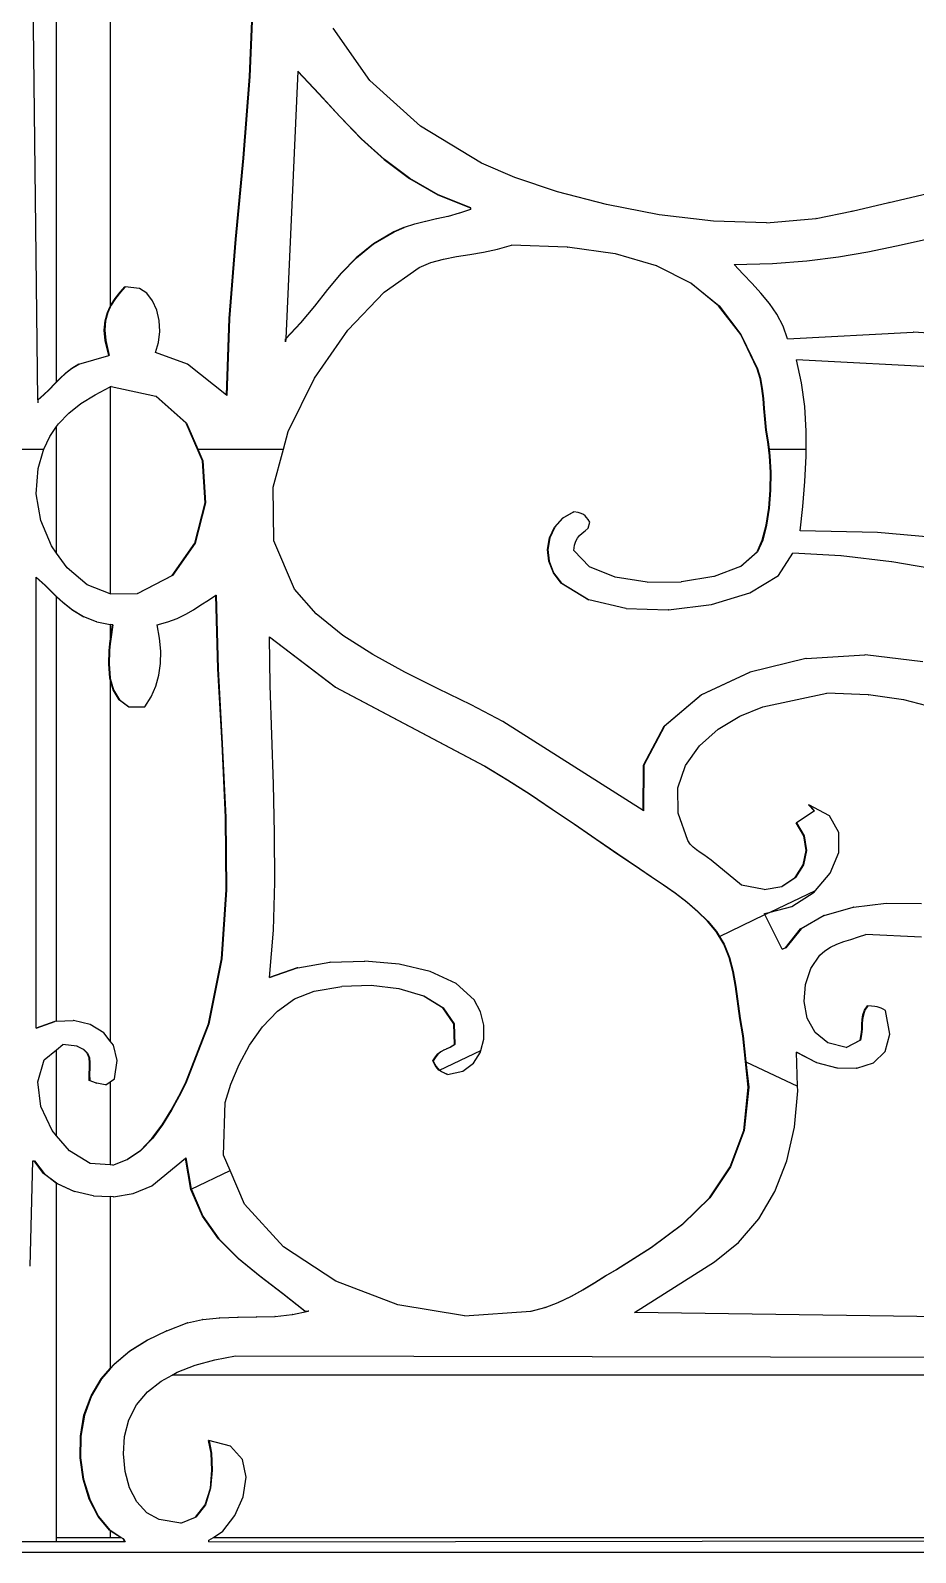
# Model space of a CAD drawing. Header units: inches. Extents: x -2812 to 9774, y -15726 to -746.
# Drawn here: x 3371.02 to 3383.35, y -9231.16 to -9209.96 of the extents above; entities that cross this region are included whole.
import ezdxf

# ---------------------------------------------------------------- set-up
doc = ezdxf.new("R2010")
doc.units = ezdxf.units.IN
doc.header["$LTSCALE"] = 17
doc.header["$MEASUREMENT"] = 0
doc.layers.add('OUTLINE', color=1, linetype='Continuous', lineweight=25)

# ---------------------------------------------------------------- blocks, each defined once
blk = doc.blocks.new('fddd')
for p, q in [((-524.359, -3269.742), (-524.359, -3276.765)), ((-525.366, -3278.065), (-525.464, -3269.816)), ((-525.106, -3277.813), (-525.106, -3269.9)), ((-522.419, -3273.563), (-522.374, -3272.429)), ((-522.369, -3272.429), (-522.414, -3273.563)), ((-520.742, -3273.618), (-521.257, -3272.887)), ((-522.51, -3274.699), (-522.419, -3273.563)), ((-522.414, -3273.563), (-522.505, -3274.699)), ((-522.414, -3273.563), (-522.419, -3273.563)), ((-521.746, -3273.489), (-521.916, -3277.211)), ((-521.747, -3273.488), (-521.746, -3273.489)), ((-521.745, -3273.485), (-521.746, -3273.489)), ((-521.45, -3273.803), (-521.745, -3273.485)), ((-521.745, -3273.49), (-521.455, -3273.803)), ((-520.04, -3274.254), (-520.742, -3273.618)), ((-521.455, -3273.803), (-521.164, -3274.12)), ((-521.45, -3273.803), (-521.455, -3273.803)), ((-521.16, -3274.12), (-521.45, -3273.803)), ((-521.164, -3274.12), (-520.865, -3274.429)), ((-521.16, -3274.12), (-521.164, -3274.12)), ((-520.86, -3274.429), (-521.16, -3274.12)), ((-520.865, -3274.429), (-520.545, -3274.719)), ((-520.86, -3274.429), (-520.865, -3274.429)), ((-520.54, -3274.719), (-520.86, -3274.429)), ((-519.191, -3274.771), (-520.04, -3274.254)), ((-522.614, -3275.826), (-522.51, -3274.699)), ((-522.505, -3274.699), (-522.609, -3275.826)), ((-522.505, -3274.699), (-522.51, -3274.699)), ((-520.545, -3274.719), (-520.193, -3274.983)), ((-520.54, -3274.719), (-520.545, -3274.719)), ((-520.188, -3274.983), (-520.54, -3274.719)), ((-518.723, -3274.97), (-519.191, -3274.771)), ((-520.193, -3274.983), (-519.796, -3275.21)), ((-520.188, -3274.983), (-520.193, -3274.983)), ((-519.792, -3275.21), (-520.188, -3274.983)), ((-518.131, -3275.167), (-518.723, -3274.97)), ((-519.796, -3275.21), (-519.344, -3275.393)), ((-519.792, -3275.21), (-519.796, -3275.21)), ((-519.339, -3275.393), (-519.792, -3275.21)), ((-517.45, -3275.345), (-518.131, -3275.167)), ((-513.511, -3275.315), (-512.979, -3275.19)), ((-519.5, -3275.467), (-519.653, -3275.51)), ((-519.496, -3275.467), (-519.5, -3275.467)), ((-519.344, -3275.414), (-519.496, -3275.467)), ((-519.344, -3275.393), (-519.344, -3275.414)), ((-519.339, -3275.393), (-519.344, -3275.393)), ((-519.339, -3275.414), (-519.344, -3275.414)), ((-519.339, -3275.414), (-519.339, -3275.393)), ((-516.714, -3275.487), (-517.45, -3275.345)), ((-515.959, -3275.578), (-516.714, -3275.487)), ((-514.529, -3275.538), (-514.033, -3275.438)), ((-514.028, -3275.438), (-514.033, -3275.438)), ((-514.028, -3275.438), (-513.516, -3275.315)), ((-513.511, -3275.315), (-513.516, -3275.315)), ((-520.27, -3275.666), (-520.41, -3275.725)), ((-520.406, -3275.725), (-520.266, -3275.666)), ((-520.266, -3275.666), (-520.27, -3275.666)), ((-520.123, -3275.619), (-520.266, -3275.666)), ((-520.119, -3275.619), (-520.123, -3275.619)), ((-519.971, -3275.581), (-520.119, -3275.619)), ((-519.966, -3275.581), (-519.971, -3275.581)), ((-519.816, -3275.546), (-519.966, -3275.581)), ((-519.811, -3275.546), (-519.816, -3275.546)), ((-519.658, -3275.51), (-519.811, -3275.546)), ((-519.653, -3275.51), (-519.658, -3275.51)), ((-515.219, -3275.601), (-515.959, -3275.578)), ((-515.219, -3275.601), (-514.533, -3275.538)), ((-514.529, -3275.538), (-514.533, -3275.538)), ((-522.702, -3276.932), (-522.614, -3275.826)), ((-522.609, -3275.826), (-522.697, -3276.932)), ((-522.609, -3275.826), (-522.614, -3275.826)), ((-520.695, -3275.894), (-520.935, -3276.088)), ((-520.931, -3276.088), (-520.691, -3275.894)), ((-520.41, -3275.725), (-520.695, -3275.894)), ((-520.691, -3275.894), (-520.695, -3275.894)), ((-520.691, -3275.894), (-520.406, -3275.725)), ((-520.406, -3275.725), (-520.41, -3275.725)), ((-518.966, -3275.967), (-518.769, -3275.912)), ((-517.998, -3275.937), (-518.769, -3275.912)), ((-513.408, -3275.921), (-513.008, -3275.834)), ((-520.935, -3276.088), (-521.143, -3276.301)), ((-521.139, -3276.301), (-520.931, -3276.088)), ((-520.931, -3276.088), (-520.935, -3276.088)), ((-519.893, -3276.154), (-519.72, -3276.105)), ((-519.72, -3276.105), (-519.539, -3276.069)), ((-519.539, -3276.069), (-519.353, -3276.039)), ((-519.353, -3276.039), (-519.162, -3276.007)), ((-519.162, -3276.007), (-518.966, -3275.967)), ((-517.998, -3275.937), (-517.993, -3275.937)), ((-517.326, -3276.031), (-517.993, -3275.937)), ((-517.322, -3276.031), (-517.326, -3276.031)), ((-516.754, -3276.198), (-517.322, -3276.031)), ((-514.658, -3276.129), (-514.219, -3276.073)), ((-514.219, -3276.073), (-513.807, -3276.002)), ((-513.807, -3276.002), (-513.408, -3275.921)), ((-521.143, -3276.301), (-521.333, -3276.527)), ((-521.328, -3276.527), (-521.139, -3276.301)), ((-521.139, -3276.301), (-521.143, -3276.301)), ((-520.544, -3276.566), (-520.058, -3276.223)), ((-520.058, -3276.223), (-519.893, -3276.154)), ((-516.275, -3276.439), (-516.754, -3276.198)), ((-516.749, -3276.198), (-516.754, -3276.198)), ((-516.749, -3276.198), (-516.271, -3276.439)), ((-515.669, -3276.181), (-515.137, -3276.167)), ((-515.547, -3276.313), (-515.669, -3276.181)), ((-515.421, -3276.445), (-515.547, -3276.313)), ((-515.137, -3276.167), (-514.658, -3276.129)), ((-524.223, -3276.568), (-524.155, -3276.492)), ((-524.15, -3276.492), (-524.218, -3276.568)), ((-524.15, -3276.492), (-524.155, -3276.492)), ((-523.952, -3276.513), (-524.15, -3276.492)), ((-523.849, -3276.581), (-523.952, -3276.513)), ((-521.333, -3276.527), (-521.517, -3276.759)), ((-521.512, -3276.759), (-521.328, -3276.527)), ((-521.328, -3276.527), (-521.333, -3276.527)), ((-515.886, -3276.757), (-516.275, -3276.439)), ((-516.271, -3276.439), (-516.275, -3276.439)), ((-516.271, -3276.439), (-515.881, -3276.757)), ((-515.297, -3276.58), (-515.421, -3276.445)), ((-524.359, -3276.765), (-524.35, -3276.746)), ((-524.345, -3276.746), (-524.359, -3276.776)), ((-524.35, -3276.746), (-524.29, -3276.652)), ((-524.345, -3276.746), (-524.35, -3276.746)), ((-524.285, -3276.652), (-524.345, -3276.746)), ((-524.29, -3276.652), (-524.223, -3276.568)), ((-524.285, -3276.652), (-524.29, -3276.652)), ((-524.218, -3276.568), (-524.285, -3276.652)), ((-524.218, -3276.568), (-524.223, -3276.568)), ((-523.769, -3276.685), (-523.849, -3276.581)), ((-523.712, -3276.815), (-523.769, -3276.685)), ((-521.517, -3276.759), (-521.709, -3276.992)), ((-521.704, -3276.992), (-521.512, -3276.759)), ((-521.512, -3276.759), (-521.517, -3276.759)), ((-521.049, -3277.097), (-520.544, -3276.566)), ((-515.579, -3277.154), (-515.886, -3276.757)), ((-515.881, -3276.757), (-515.886, -3276.757)), ((-515.881, -3276.757), (-515.575, -3277.154)), ((-515.179, -3276.722), (-515.297, -3276.58)), ((-515.075, -3276.873), (-515.179, -3276.722)), ((-524.442, -3277.096), (-524.431, -3276.967)), ((-524.426, -3276.967), (-524.437, -3277.096)), ((-524.431, -3276.967), (-524.398, -3276.851)), ((-524.426, -3276.967), (-524.431, -3276.967)), ((-524.394, -3276.851), (-524.426, -3276.967)), ((-524.398, -3276.851), (-524.359, -3276.765)), ((-524.394, -3276.851), (-524.398, -3276.851)), ((-524.359, -3276.776), (-524.394, -3276.851)), ((-524.359, -3276.765), (-524.359, -3276.776)), ((-523.679, -3276.962), (-523.712, -3276.815)), ((-523.67, -3277.116), (-523.679, -3276.962)), ((-522.741, -3278.002), (-522.702, -3276.932)), ((-522.697, -3276.932), (-522.737, -3278.006)), ((-522.697, -3276.932), (-522.702, -3276.932)), ((-514.988, -3277.038), (-515.075, -3276.873)), ((-524.428, -3277.239), (-524.442, -3277.096)), ((-524.437, -3277.096), (-524.442, -3277.096)), ((-524.437, -3277.096), (-524.423, -3277.239)), ((-523.686, -3277.266), (-523.67, -3277.116)), ((-521.709, -3276.992), (-521.916, -3277.211)), ((-521.916, -3277.216), (-521.704, -3276.992)), ((-521.704, -3276.992), (-521.709, -3276.992)), ((-521.515, -3277.762), (-521.049, -3277.097)), ((-515.352, -3277.633), (-515.579, -3277.154)), ((-515.575, -3277.154), (-515.579, -3277.154)), ((-515.575, -3277.154), (-515.347, -3277.633)), ((-514.925, -3277.218), (-514.988, -3277.038)), ((-514.925, -3277.218), (-513.179, -3277.122)), ((-513.179, -3277.122), (-513.177, -3277.122)), ((-513.174, -3277.122), (-513.177, -3277.122)), ((-511.471, -3277.241), (-513.174, -3277.122)), ((-524.423, -3277.239), (-524.428, -3277.239)), ((-524.378, -3277.446), (-524.428, -3277.239)), ((-524.423, -3277.239), (-524.373, -3277.446)), ((-523.728, -3277.405), (-523.686, -3277.266)), ((-521.916, -3277.216), (-521.918, -3277.26)), ((-521.918, -3277.218), (-521.916, -3277.216)), ((-521.918, -3277.26), (-521.918, -3277.218)), ((-521.916, -3277.211), (-521.916, -3277.216)), ((-524.898, -3277.629), (-524.799, -3277.571)), ((-524.795, -3277.571), (-524.893, -3277.629)), ((-524.795, -3277.571), (-524.799, -3277.571)), ((-524.795, -3277.571), (-524.378, -3277.446)), ((-524.373, -3277.446), (-524.378, -3277.446)), ((-523.282, -3277.571), (-523.728, -3277.405)), ((-522.741, -3278.002), (-523.282, -3277.571)), ((-512.477, -3277.629), (-514.802, -3277.509)), ((-514.73, -3277.828), (-514.802, -3277.509)), ((-525.138, -3277.845), (-525.106, -3277.813)), ((-525.106, -3277.818), (-525.133, -3277.845)), ((-525.058, -3277.769), (-525.106, -3277.818)), ((-525.106, -3277.813), (-525.063, -3277.769)), ((-525.106, -3277.818), (-525.106, -3277.813)), ((-525.063, -3277.769), (-524.984, -3277.696)), ((-525.058, -3277.769), (-525.063, -3277.769)), ((-524.98, -3277.696), (-525.058, -3277.769)), ((-524.984, -3277.696), (-524.898, -3277.629)), ((-524.98, -3277.696), (-524.984, -3277.696)), ((-524.893, -3277.629), (-524.98, -3277.696)), ((-524.893, -3277.629), (-524.898, -3277.629)), ((-521.881, -3278.508), (-521.515, -3277.762)), ((-515.31, -3277.77), (-515.352, -3277.633)), ((-515.347, -3277.633), (-515.352, -3277.633)), ((-515.347, -3277.633), (-515.305, -3277.77)), ((-515.284, -3277.908), (-515.31, -3277.77)), ((-515.305, -3277.77), (-515.31, -3277.77)), ((-515.305, -3277.77), (-515.279, -3277.908)), ((-525.366, -3278.065), (-525.288, -3277.997)), ((-525.283, -3277.997), (-525.365, -3278.068)), ((-525.288, -3277.997), (-525.211, -3277.922)), ((-525.283, -3277.997), (-525.288, -3277.997)), ((-525.207, -3277.922), (-525.283, -3277.997)), ((-525.211, -3277.922), (-525.138, -3277.845)), ((-525.207, -3277.922), (-525.211, -3277.922)), ((-525.133, -3277.845), (-525.207, -3277.922)), ((-525.133, -3277.845), (-525.138, -3277.845)), ((-524.767, -3278.117), (-524.571, -3277.996)), ((-524.571, -3277.996), (-524.359, -3277.887)), ((-524.348, -3277.882), (-524.359, -3277.887)), ((-524.359, -3277.887), (-524.359, -3280.767)), ((-524.348, -3277.882), (-523.724, -3278.016)), ((-523.301, -3278.389), (-523.724, -3278.016)), ((-523.724, -3278.016), (-523.72, -3278.016)), ((-523.72, -3278.016), (-523.296, -3278.389)), ((-522.737, -3278.006), (-522.741, -3278.002)), ((-515.267, -3278.046), (-515.284, -3277.908)), ((-515.279, -3277.908), (-515.284, -3277.908)), ((-515.279, -3277.908), (-515.262, -3278.046)), ((-514.687, -3278.161), (-514.73, -3277.828)), ((-525.365, -3278.068), (-525.366, -3278.065)), ((-525.365, -3278.11), (-525.365, -3278.068)), ((-524.937, -3278.25), (-524.767, -3278.117)), ((-515.256, -3278.188), (-515.267, -3278.046)), ((-515.262, -3278.046), (-515.267, -3278.046)), ((-515.262, -3278.046), (-515.251, -3278.188)), ((-515.244, -3278.334), (-515.256, -3278.188)), ((-515.251, -3278.188), (-515.256, -3278.188)), ((-515.251, -3278.188), (-515.24, -3278.334)), ((-514.668, -3278.503), (-514.687, -3278.161)), ((-525.201, -3278.576), (-525.106, -3278.437)), ((-525.106, -3278.437), (-525.082, -3278.401)), ((-525.106, -3280.203), (-525.106, -3278.437)), ((-525.082, -3278.401), (-524.937, -3278.25)), ((-523.296, -3278.389), (-523.301, -3278.389)), ((-523.075, -3278.914), (-523.301, -3278.389)), ((-523.296, -3278.389), (-523.139, -3278.755)), ((-515.228, -3278.487), (-515.244, -3278.334)), ((-515.24, -3278.334), (-515.244, -3278.334)), ((-515.24, -3278.334), (-515.224, -3278.487)), ((-525.283, -3278.755), (-525.201, -3278.576)), ((-521.948, -3278.755), (-521.881, -3278.508)), ((-515.203, -3278.649), (-515.228, -3278.487)), ((-515.224, -3278.487), (-515.228, -3278.487)), ((-515.224, -3278.487), (-515.198, -3278.649)), ((-515.176, -3278.846), (-515.203, -3278.649)), ((-515.198, -3278.649), (-515.203, -3278.649)), ((-515.198, -3278.649), (-515.184, -3278.755)), ((-514.669, -3278.755), (-514.668, -3278.503)), ((-526.108, -3278.755), (-525.283, -3278.755)), ((-525.365, -3279.022), (-525.295, -3278.781)), ((-525.295, -3278.781), (-525.283, -3278.755)), ((-523.139, -3278.755), (-523.07, -3278.914)), ((-523.139, -3278.755), (-521.948, -3278.755)), ((-522.09, -3279.282), (-521.948, -3278.755)), ((-515.184, -3278.755), (-515.172, -3278.846)), ((-515.184, -3278.755), (-514.669, -3278.755)), ((-515.164, -3279.077), (-515.176, -3278.846)), ((-515.172, -3278.846), (-515.176, -3278.846)), ((-515.172, -3278.846), (-515.159, -3279.077)), ((-514.686, -3279.202), (-514.669, -3278.852)), ((-514.669, -3278.852), (-514.669, -3278.755)), ((-525.391, -3279.377), (-525.365, -3279.022)), ((-523.07, -3278.914), (-523.075, -3278.914)), ((-523.038, -3279.502), (-523.075, -3278.914)), ((-523.07, -3278.914), (-523.033, -3279.502)), ((-515.167, -3279.325), (-515.164, -3279.077)), ((-515.159, -3279.077), (-515.164, -3279.077)), ((-515.159, -3279.077), (-515.163, -3279.325)), ((-522.08, -3280.031), (-522.09, -3279.282)), ((-514.715, -3279.551), (-514.686, -3279.202)), ((-525.326, -3279.746), (-525.391, -3279.377)), ((-523.182, -3280.065), (-523.038, -3279.502)), ((-523.033, -3279.502), (-523.177, -3280.065)), ((-523.033, -3279.502), (-523.038, -3279.502)), ((-515.187, -3279.576), (-515.167, -3279.325)), ((-515.163, -3279.325), (-515.182, -3279.576)), ((-515.163, -3279.325), (-515.167, -3279.325)), ((-518.173, -3279.84), (-518.06, -3279.716)), ((-518.055, -3279.716), (-518.168, -3279.84)), ((-518.06, -3279.716), (-517.906, -3279.624)), ((-518.055, -3279.716), (-518.06, -3279.716)), ((-517.902, -3279.624), (-518.055, -3279.716)), ((-517.906, -3279.624), (-517.902, -3279.624)), ((-517.901, -3279.624), (-517.902, -3279.624)), ((-517.841, -3279.635), (-517.901, -3279.624)), ((-517.799, -3279.648), (-517.841, -3279.635)), ((-517.768, -3279.663), (-517.799, -3279.648)), ((-517.746, -3279.681), (-517.768, -3279.663)), ((-517.726, -3279.704), (-517.746, -3279.681)), ((-517.705, -3279.733), (-517.726, -3279.704)), ((-515.224, -3279.813), (-515.187, -3279.576)), ((-515.182, -3279.576), (-515.219, -3279.813)), ((-515.182, -3279.576), (-515.187, -3279.576)), ((-514.752, -3279.893), (-514.715, -3279.551)), ((-525.179, -3280.099), (-525.326, -3279.746)), ((-518.242, -3279.988), (-518.173, -3279.84)), ((-518.168, -3279.84), (-518.238, -3279.988)), ((-518.168, -3279.84), (-518.173, -3279.84)), ((-517.822, -3279.956), (-517.787, -3279.925)), ((-517.787, -3279.925), (-517.747, -3279.891)), ((-517.747, -3279.891), (-517.703, -3279.852)), ((-517.678, -3279.769), (-517.705, -3279.733)), ((-517.703, -3279.852), (-517.678, -3279.769)), ((-515.278, -3280.02), (-515.224, -3279.813)), ((-515.219, -3279.813), (-515.273, -3280.02)), ((-515.219, -3279.813), (-515.224, -3279.813)), ((-513.673, -3279.914), (-514.752, -3279.893)), ((-512.674, -3280.001), (-513.673, -3279.914)), ((-525.106, -3280.203), (-525.179, -3280.099)), ((-523.499, -3280.515), (-523.182, -3280.065)), ((-523.177, -3280.065), (-523.494, -3280.515)), ((-523.177, -3280.065), (-523.182, -3280.065)), ((-521.794, -3280.702), (-522.08, -3280.031)), ((-518.269, -3280.149), (-518.242, -3279.988)), ((-518.264, -3280.149), (-518.269, -3280.149)), ((-518.251, -3280.314), (-518.269, -3280.149)), ((-518.238, -3279.988), (-518.264, -3280.149)), ((-518.264, -3280.149), (-518.246, -3280.314)), ((-518.238, -3279.988), (-518.242, -3279.988)), ((-517.901, -3280.163), (-517.892, -3280.09)), ((-517.892, -3280.09), (-517.875, -3280.034)), ((-517.875, -3280.034), (-517.851, -3279.991)), ((-517.851, -3279.991), (-517.822, -3279.956)), ((-515.352, -3280.184), (-515.278, -3280.02)), ((-515.273, -3280.02), (-515.347, -3280.184)), ((-515.273, -3280.02), (-515.278, -3280.02)), ((-524.961, -3280.408), (-525.106, -3280.203)), ((-518.188, -3280.474), (-518.251, -3280.314)), ((-518.246, -3280.314), (-518.251, -3280.314)), ((-518.246, -3280.314), (-518.184, -3280.474)), ((-517.686, -3280.392), (-517.901, -3280.163)), ((-515.583, -3280.387), (-515.352, -3280.184)), ((-515.347, -3280.184), (-515.578, -3280.387)), ((-515.347, -3280.184), (-515.352, -3280.184)), ((-515.053, -3280.515), (-514.851, -3280.204)), ((-514.183, -3280.241), (-514.851, -3280.204)), ((-514.178, -3280.241), (-514.183, -3280.241)), ((-513.478, -3280.322), (-514.178, -3280.241)), ((-513.473, -3280.322), (-513.478, -3280.322)), ((-512.767, -3280.442), (-513.473, -3280.322)), ((-525.39, -3280.536), (-525.261, -3280.653)), ((-525.39, -3280.541), (-525.39, -3280.536)), ((-525.266, -3280.653), (-525.39, -3280.541)), ((-525.39, -3286.818), (-525.39, -3280.541)), ((-524.681, -3280.641), (-524.961, -3280.408)), ((-523.981, -3280.764), (-523.499, -3280.515)), ((-523.494, -3280.515), (-523.976, -3280.764)), ((-523.494, -3280.515), (-523.499, -3280.515)), ((-518.079, -3280.619), (-518.188, -3280.474)), ((-518.184, -3280.474), (-518.188, -3280.474)), ((-518.184, -3280.474), (-518.075, -3280.619)), ((-517.327, -3280.538), (-517.686, -3280.392)), ((-516.88, -3280.608), (-517.327, -3280.538)), ((-515.954, -3280.528), (-516.402, -3280.603)), ((-515.949, -3280.528), (-515.954, -3280.528)), ((-515.583, -3280.387), (-515.949, -3280.528)), ((-515.578, -3280.387), (-515.583, -3280.387)), ((-515.454, -3280.755), (-515.053, -3280.515)), ((-525.266, -3280.653), (-525.261, -3280.653)), ((-525.144, -3280.773), (-525.266, -3280.653)), ((-525.261, -3280.653), (-525.139, -3280.773)), ((-525.139, -3280.773), (-525.144, -3280.773)), ((-525.106, -3280.809), (-525.144, -3280.773)), ((-525.139, -3280.773), (-525.106, -3280.805)), ((-524.359, -3280.767), (-524.681, -3280.641)), ((-524.35, -3280.77), (-524.359, -3280.767)), ((-524.35, -3280.77), (-523.981, -3280.764)), ((-523.976, -3280.764), (-523.981, -3280.764)), ((-522.993, -3280.855), (-522.89, -3280.788)), ((-522.89, -3280.788), (-522.885, -3280.785)), ((-522.86, -3281.814), (-522.89, -3280.788)), ((-522.885, -3280.785), (-522.856, -3281.814)), ((-521.49, -3281.046), (-521.794, -3280.702)), ((-518.075, -3280.619), (-518.079, -3280.619)), ((-517.699, -3280.853), (-518.079, -3280.619)), ((-518.075, -3280.619), (-517.695, -3280.853)), ((-516.88, -3280.608), (-516.406, -3280.603)), ((-516.402, -3280.603), (-516.406, -3280.603)), ((-515.987, -3280.917), (-515.454, -3280.755)), ((-525.106, -3280.805), (-525.016, -3280.89)), ((-525.106, -3280.809), (-525.106, -3280.805)), ((-525.021, -3280.89), (-525.106, -3280.809)), ((-525.106, -3286.724), (-525.106, -3280.809)), ((-524.887, -3280.998), (-525.021, -3280.89)), ((-525.016, -3280.89), (-525.021, -3280.89)), ((-525.016, -3280.89), (-524.882, -3280.998)), ((-524.733, -3281.09), (-524.887, -3280.998)), ((-524.882, -3280.998), (-524.887, -3280.998)), ((-524.882, -3280.998), (-524.728, -3281.09)), ((-523.309, -3281.053), (-523.201, -3280.991)), ((-523.201, -3280.991), (-523.097, -3280.924)), ((-523.097, -3280.924), (-522.993, -3280.855)), ((-517.695, -3280.853), (-517.699, -3280.853)), ((-517.179, -3280.975), (-517.695, -3280.853)), ((-517.175, -3280.975), (-517.179, -3280.975)), ((-517.175, -3280.975), (-516.588, -3280.993)), ((-516.583, -3280.993), (-516.588, -3280.993)), ((-516.583, -3280.993), (-515.987, -3280.917)), ((-524.728, -3281.09), (-524.733, -3281.09)), ((-524.55, -3281.16), (-524.728, -3281.09)), ((-524.545, -3281.16), (-524.55, -3281.16)), ((-524.545, -3281.16), (-524.359, -3281.194)), ((-524.359, -3281.194), (-524.359, -3281.421)), ((-524.328, -3281.2), (-524.359, -3281.194)), ((-524.353, -3281.369), (-524.328, -3281.2)), ((-524.324, -3281.2), (-524.348, -3281.369)), ((-524.324, -3281.2), (-524.328, -3281.2)), ((-523.704, -3281.2), (-523.556, -3281.159)), ((-523.673, -3281.385), (-523.704, -3281.2)), ((-523.556, -3281.159), (-523.426, -3281.11)), ((-523.426, -3281.11), (-523.309, -3281.053)), ((-521.12, -3281.348), (-521.49, -3281.046)), ((-524.373, -3281.557), (-524.359, -3281.421)), ((-524.359, -3281.421), (-524.353, -3281.369)), ((-524.348, -3281.369), (-524.359, -3281.466)), ((-524.359, -3281.421), (-524.359, -3281.466)), ((-524.348, -3281.369), (-524.353, -3281.369)), ((-523.657, -3281.565), (-523.673, -3281.385)), ((-522.141, -3281.366), (-521.224, -3282.071)), ((-522.141, -3281.37), (-522.141, -3281.366)), ((-521.229, -3282.071), (-522.141, -3281.37)), ((-522.132, -3282.046), (-522.141, -3281.37)), ((-520.704, -3281.616), (-521.12, -3281.348)), ((-524.38, -3281.75), (-524.373, -3281.557)), ((-524.369, -3281.557), (-524.376, -3281.75)), ((-524.369, -3281.557), (-524.373, -3281.557)), ((-524.359, -3281.466), (-524.369, -3281.557)), ((-523.66, -3281.737), (-523.657, -3281.565)), ((-520.256, -3281.86), (-520.704, -3281.616)), ((-514.668, -3281.669), (-513.85, -3281.619)), ((-513.85, -3281.619), (-513.848, -3281.619)), ((-513.845, -3281.619), (-513.848, -3281.619)), ((-513.041, -3281.718), (-513.845, -3281.619)), ((-524.376, -3281.75), (-524.38, -3281.75)), ((-524.366, -3281.938), (-524.38, -3281.75)), ((-524.376, -3281.75), (-524.361, -3281.938)), ((-523.681, -3281.901), (-523.66, -3281.737)), ((-522.803, -3282.853), (-522.86, -3281.814)), ((-522.856, -3281.814), (-522.86, -3281.814)), ((-522.856, -3281.814), (-522.799, -3282.853)), ((-514.672, -3281.669), (-515.448, -3281.859)), ((-514.668, -3281.669), (-514.672, -3281.669)), ((-524.361, -3281.938), (-524.366, -3281.938)), ((-524.359, -3281.964), (-524.366, -3281.938)), ((-524.361, -3281.938), (-524.359, -3281.946)), ((-524.359, -3281.946), (-524.359, -3281.964)), ((-524.359, -3281.946), (-524.316, -3282.107)), ((-524.359, -3281.964), (-524.359, -3286.999)), ((-524.321, -3282.107), (-524.359, -3281.964)), ((-523.789, -3282.204), (-523.724, -3282.057)), ((-523.724, -3282.057), (-523.681, -3281.901)), ((-522.111, -3282.731), (-522.132, -3282.046)), ((-519.793, -3282.091), (-520.256, -3281.86)), ((-516.131, -3282.177), (-515.453, -3281.859)), ((-515.448, -3281.859), (-516.126, -3282.177)), ((-515.448, -3281.859), (-515.453, -3281.859)), ((-524.237, -3282.245), (-524.321, -3282.107)), ((-524.316, -3282.107), (-524.321, -3282.107)), ((-524.316, -3282.107), (-524.232, -3282.245)), ((-524.232, -3282.245), (-524.237, -3282.245)), ((-524.105, -3282.341), (-524.237, -3282.245)), ((-524.232, -3282.245), (-524.1, -3282.341)), ((-523.877, -3282.341), (-523.789, -3282.204)), ((-519.146, -3283.17), (-521.229, -3282.071)), ((-521.229, -3282.071), (-521.224, -3282.071)), ((-521.224, -3282.071), (-519.141, -3283.17)), ((-519.334, -3282.317), (-519.793, -3282.091)), ((-516.645, -3282.612), (-516.131, -3282.177)), ((-516.126, -3282.177), (-516.64, -3282.612)), ((-516.126, -3282.177), (-516.131, -3282.177)), ((-515.273, -3282.341), (-514.381, -3282.154)), ((-513.805, -3282.177), (-514.381, -3282.154)), ((-513.805, -3282.177), (-513.801, -3282.177)), ((-513.31, -3282.246), (-513.801, -3282.177)), ((-513.305, -3282.246), (-513.31, -3282.246)), ((-512.88, -3282.356), (-513.305, -3282.246)), ((-524.1, -3282.341), (-524.105, -3282.341)), ((-524.1, -3282.341), (-523.877, -3282.341)), ((-518.893, -3282.548), (-519.334, -3282.317)), ((-515.894, -3282.656), (-515.593, -3282.473)), ((-515.593, -3282.473), (-515.273, -3282.341)), ((-516.939, -3283.789), (-518.893, -3282.548)), ((-516.934, -3283.154), (-516.645, -3282.612)), ((-516.64, -3282.612), (-516.929, -3283.154)), ((-516.64, -3282.612), (-516.645, -3282.612)), ((-516.153, -3282.885), (-515.894, -3282.656)), ((-522.799, -3282.853), (-522.803, -3282.853)), ((-522.754, -3283.884), (-522.803, -3282.853)), ((-522.799, -3282.853), (-522.749, -3283.884)), ((-522.088, -3283.418), (-522.111, -3282.731)), ((-516.348, -3283.158), (-516.153, -3282.885)), ((-518.826, -3283.364), (-519.146, -3283.17)), ((-519.141, -3283.17), (-519.146, -3283.17)), ((-519.141, -3283.17), (-518.821, -3283.364)), ((-516.939, -3283.789), (-516.934, -3283.154)), ((-516.929, -3283.154), (-516.934, -3283.792)), ((-516.929, -3283.154), (-516.934, -3283.154)), ((-516.454, -3283.471), (-516.348, -3283.158)), ((-522.07, -3284.103), (-522.088, -3283.418)), ((-518.821, -3283.364), (-518.826, -3283.364)), ((-518.512, -3283.565), (-518.826, -3283.364)), ((-518.821, -3283.364), (-518.507, -3283.565)), ((-516.451, -3283.822), (-516.454, -3283.471)), ((-518.204, -3283.771), (-518.512, -3283.565)), ((-518.507, -3283.565), (-518.512, -3283.565)), ((-518.507, -3283.565), (-518.199, -3283.771)), ((-514.633, -3283.709), (-514.623, -3283.714)), ((-514.558, -3283.792), (-514.633, -3283.709)), ((-514.628, -3283.709), (-514.633, -3283.709)), ((-514.344, -3283.86), (-514.628, -3283.709)), ((-514.628, -3283.709), (-514.623, -3283.714)), ((-514.623, -3283.714), (-514.553, -3283.792)), ((-522.745, -3284.891), (-522.754, -3283.884)), ((-522.749, -3283.884), (-522.754, -3283.884)), ((-522.749, -3283.884), (-522.74, -3284.891)), ((-517.898, -3283.979), (-518.204, -3283.771)), ((-518.199, -3283.771), (-518.204, -3283.771)), ((-518.199, -3283.771), (-517.894, -3283.979)), ((-516.934, -3283.792), (-516.939, -3283.789)), ((-516.314, -3284.207), (-516.451, -3283.822)), ((-514.806, -3283.958), (-514.558, -3283.792)), ((-514.7, -3284.139), (-514.806, -3283.958)), ((-514.801, -3283.958), (-514.806, -3283.958)), ((-514.553, -3283.792), (-514.801, -3283.958)), ((-514.801, -3283.958), (-514.695, -3284.139)), ((-514.553, -3283.792), (-514.558, -3283.792)), ((-514.211, -3284.093), (-514.344, -3283.86)), ((-522.067, -3284.783), (-522.07, -3284.103)), ((-517.894, -3283.979), (-517.898, -3283.979)), ((-517.595, -3284.188), (-517.898, -3283.979)), ((-517.894, -3283.979), (-517.59, -3284.188)), ((-514.668, -3284.344), (-514.7, -3284.139)), ((-514.695, -3284.139), (-514.7, -3284.139)), ((-514.695, -3284.139), (-514.663, -3284.344)), ((-514.213, -3284.372), (-514.211, -3284.093)), ((-517.292, -3284.396), (-517.595, -3284.188)), ((-517.59, -3284.188), (-517.595, -3284.188)), ((-517.59, -3284.188), (-517.288, -3284.396)), ((-516.988, -3284.601), (-517.292, -3284.396)), ((-517.288, -3284.396), (-517.292, -3284.396)), ((-517.288, -3284.396), (-516.984, -3284.601)), ((-516.281, -3284.256), (-516.314, -3284.207)), ((-516.241, -3284.299), (-516.281, -3284.256)), ((-516.194, -3284.337), (-516.241, -3284.299)), ((-516.143, -3284.372), (-516.194, -3284.337)), ((-516.091, -3284.406), (-516.143, -3284.372)), ((-514.709, -3284.546), (-514.668, -3284.344)), ((-514.663, -3284.344), (-514.705, -3284.546)), ((-514.663, -3284.344), (-514.668, -3284.344)), ((-514.334, -3284.661), (-514.213, -3284.372)), ((-516.984, -3284.601), (-516.988, -3284.601)), ((-516.825, -3284.71), (-516.988, -3284.601)), ((-516.984, -3284.601), (-516.82, -3284.71)), ((-516.04, -3284.44), (-516.091, -3284.406)), ((-515.992, -3284.477), (-516.04, -3284.44)), ((-515.57, -3284.829), (-515.992, -3284.477)), ((-514.822, -3284.721), (-514.709, -3284.546)), ((-514.705, -3284.546), (-514.817, -3284.721)), ((-514.705, -3284.546), (-514.709, -3284.546)), ((-522.088, -3285.455), (-522.067, -3284.783)), ((-516.658, -3284.822), (-516.825, -3284.71)), ((-516.82, -3284.71), (-516.825, -3284.71)), ((-516.82, -3284.71), (-516.653, -3284.822)), ((-515.005, -3284.844), (-514.822, -3284.721)), ((-514.817, -3284.721), (-515, -3284.844)), ((-514.817, -3284.721), (-514.822, -3284.721)), ((-514.538, -3284.9), (-514.334, -3284.661)), ((-522.812, -3285.855), (-522.745, -3284.891)), ((-522.74, -3284.891), (-522.807, -3285.855)), ((-522.74, -3284.891), (-522.745, -3284.891)), ((-516.491, -3284.94), (-516.658, -3284.822)), ((-516.653, -3284.822), (-516.658, -3284.822)), ((-516.653, -3284.822), (-516.487, -3284.94)), ((-516.331, -3285.062), (-516.491, -3284.94)), ((-516.487, -3284.94), (-516.491, -3284.94)), ((-516.487, -3284.94), (-516.326, -3285.062)), ((-515.252, -3284.888), (-515.57, -3284.829)), ((-515.252, -3284.888), (-515.005, -3284.844)), ((-515.17, -3285.203), (-514.538, -3284.9)), ((-515, -3284.844), (-515.005, -3284.844)), ((-514.867, -3285.123), (-514.557, -3284.923)), ((-514.557, -3284.923), (-514.538, -3284.9)), ((-516.179, -3285.192), (-516.331, -3285.062)), ((-516.326, -3285.062), (-516.331, -3285.062)), ((-516.326, -3285.062), (-516.174, -3285.192)), ((-516.174, -3285.192), (-516.179, -3285.192)), ((-516.042, -3285.328), (-516.179, -3285.192)), ((-516.174, -3285.192), (-516.037, -3285.328)), ((-515.876, -3285.54), (-515.241, -3285.237)), ((-515.248, -3285.223), (-515.17, -3285.203)), ((-515.241, -3285.237), (-515.248, -3285.223)), ((-515.241, -3285.237), (-515.17, -3285.203)), ((-515.001, -3285.719), (-515.241, -3285.237)), ((-515.17, -3285.203), (-514.867, -3285.123)), ((-514.416, -3285.25), (-514.014, -3285.133)), ((-514.009, -3285.133), (-514.014, -3285.133)), ((-514.009, -3285.133), (-513.552, -3285.079)), ((-513.552, -3285.079), (-513.06, -3285.081)), ((-522.141, -3286.113), (-522.088, -3285.455)), ((-515.922, -3285.472), (-516.042, -3285.328)), ((-516.037, -3285.328), (-516.042, -3285.328)), ((-516.037, -3285.328), (-515.917, -3285.472)), ((-514.955, -3285.7), (-514.744, -3285.436)), ((-514.739, -3285.436), (-514.95, -3285.7)), ((-514.744, -3285.436), (-514.42, -3285.25)), ((-514.739, -3285.436), (-514.744, -3285.436)), ((-514.416, -3285.25), (-514.739, -3285.436)), ((-514.416, -3285.25), (-514.42, -3285.25)), ((-515.816, -3285.647), (-515.922, -3285.472)), ((-515.917, -3285.472), (-515.922, -3285.472)), ((-515.917, -3285.472), (-515.876, -3285.54)), ((-515.876, -3285.54), (-515.811, -3285.647)), ((-515.811, -3285.647), (-515.816, -3285.647)), ((-515.741, -3285.833), (-515.816, -3285.647)), ((-515.811, -3285.647), (-515.736, -3285.833)), ((-514.328, -3285.691), (-514.239, -3285.65)), ((-514.239, -3285.65), (-514.143, -3285.614)), ((-514.143, -3285.614), (-514.043, -3285.582)), ((-514.043, -3285.582), (-513.939, -3285.549)), ((-513.939, -3285.549), (-513.835, -3285.514)), ((-513.063, -3285.55), (-513.835, -3285.514)), ((-522.99, -3286.76), (-522.812, -3285.855)), ((-522.807, -3285.855), (-522.985, -3286.76)), ((-522.807, -3285.855), (-522.812, -3285.855)), ((-515.736, -3285.833), (-515.741, -3285.833)), ((-515.689, -3286.03), (-515.741, -3285.833)), ((-515.736, -3285.833), (-515.684, -3286.03)), ((-515.001, -3285.719), (-514.955, -3285.7)), ((-515, -3285.721), (-515.001, -3285.719)), ((-514.95, -3285.7), (-515, -3285.721)), ((-514.95, -3285.7), (-514.955, -3285.7)), ((-514.602, -3285.987), (-514.479, -3285.804)), ((-514.479, -3285.804), (-514.408, -3285.741)), ((-514.408, -3285.741), (-514.328, -3285.691)), ((-522.141, -3286.113), (-521.754, -3285.979)), ((-521.754, -3285.979), (-522.141, -3286.115)), ((-521.749, -3285.979), (-521.754, -3285.979)), ((-521.749, -3285.979), (-521.299, -3285.902)), ((-521.295, -3285.902), (-521.299, -3285.902)), ((-521.295, -3285.902), (-520.817, -3285.884)), ((-520.817, -3285.884), (-520.816, -3285.884)), ((-520.813, -3285.884), (-520.816, -3285.884)), ((-520.337, -3285.927), (-520.813, -3285.884)), ((-519.902, -3286.031), (-520.337, -3285.927)), ((-519.541, -3286.197), (-519.902, -3286.031)), ((-515.652, -3286.238), (-515.689, -3286.03)), ((-515.684, -3286.03), (-515.689, -3286.03)), ((-515.684, -3286.03), (-515.648, -3286.238)), ((-514.675, -3286.21), (-514.602, -3285.987)), ((-522.141, -3286.115), (-522.141, -3286.113)), ((-521.792, -3286.409), (-521.521, -3286.302)), ((-521.521, -3286.302), (-521.134, -3286.237)), ((-520.727, -3286.226), (-521.134, -3286.237)), ((-520.34, -3286.271), (-520.727, -3286.226)), ((-520.335, -3286.271), (-520.34, -3286.271)), ((-519.994, -3286.373), (-520.335, -3286.271)), ((-519.29, -3286.426), (-519.541, -3286.197)), ((-515.591, -3286.685), (-515.652, -3286.238)), ((-515.648, -3286.238), (-515.652, -3286.238)), ((-515.648, -3286.238), (-515.586, -3286.685)), ((-514.694, -3286.448), (-514.675, -3286.21)), ((-522.032, -3286.581), (-521.792, -3286.409)), ((-519.728, -3286.535), (-519.994, -3286.373)), ((-519.989, -3286.373), (-519.994, -3286.373)), ((-519.989, -3286.373), (-519.724, -3286.535)), ((-519.204, -3286.591), (-519.29, -3286.426)), ((-514.652, -3286.678), (-514.694, -3286.448)), ((-513.853, -3286.57), (-513.814, -3286.509)), ((-513.81, -3286.509), (-513.848, -3286.57)), ((-513.81, -3286.509), (-513.814, -3286.509)), ((-513.756, -3286.512), (-513.81, -3286.509)), ((-513.713, -3286.516), (-513.756, -3286.512)), ((-513.679, -3286.523), (-513.713, -3286.516)), ((-525.39, -3286.818), (-525.133, -3286.726)), ((-525.133, -3286.726), (-525.39, -3286.82)), ((-525.128, -3286.726), (-525.133, -3286.726)), ((-525.106, -3286.724), (-525.128, -3286.726)), ((-525.106, -3286.724), (-524.877, -3286.711)), ((-524.872, -3286.711), (-524.877, -3286.711)), ((-524.639, -3286.766), (-524.872, -3286.711)), ((-522.241, -3286.801), (-522.032, -3286.581)), ((-519.575, -3286.76), (-519.728, -3286.535)), ((-519.724, -3286.535), (-519.728, -3286.535)), ((-519.724, -3286.535), (-519.57, -3286.76)), ((-519.158, -3286.778), (-519.204, -3286.591)), ((-515.55, -3286.924), (-515.591, -3286.685)), ((-515.586, -3286.685), (-515.591, -3286.685)), ((-515.586, -3286.685), (-515.545, -3286.924)), ((-514.544, -3286.878), (-514.652, -3286.678)), ((-513.891, -3286.765), (-513.887, -3286.698)), ((-513.887, -3286.698), (-513.876, -3286.633)), ((-513.882, -3286.698), (-513.887, -3286.698)), ((-513.882, -3286.698), (-513.886, -3286.765)), ((-513.871, -3286.633), (-513.882, -3286.698)), ((-513.876, -3286.633), (-513.853, -3286.57)), ((-513.871, -3286.633), (-513.876, -3286.633)), ((-513.848, -3286.57), (-513.871, -3286.633)), ((-513.848, -3286.57), (-513.853, -3286.57)), ((-513.649, -3286.531), (-513.679, -3286.523)), ((-513.622, -3286.542), (-513.649, -3286.531)), ((-513.594, -3286.555), (-513.622, -3286.542)), ((-513.562, -3286.571), (-513.594, -3286.555)), ((-513.502, -3286.903), (-513.562, -3286.571)), ((-525.39, -3286.82), (-525.39, -3286.818)), ((-524.448, -3286.883), (-524.639, -3286.766)), ((-524.359, -3286.999), (-524.448, -3286.883)), ((-523.312, -3287.587), (-522.99, -3286.76)), ((-522.985, -3286.76), (-523.307, -3287.587)), ((-522.985, -3286.76), (-522.99, -3286.76)), ((-522.419, -3287.054), (-522.241, -3286.801)), ((-519.567, -3287.048), (-519.575, -3286.76)), ((-519.57, -3286.76), (-519.575, -3286.76)), ((-519.57, -3286.76), (-519.562, -3287.048)), ((-519.156, -3286.972), (-519.158, -3286.778)), ((-515.473, -3287.642), (-515.55, -3286.924)), ((-515.545, -3286.924), (-515.55, -3286.924)), ((-515.545, -3286.924), (-515.506, -3287.289)), ((-514.364, -3287.023), (-514.544, -3286.878)), ((-513.913, -3286.986), (-513.9, -3286.908)), ((-513.895, -3286.908), (-513.909, -3286.986)), ((-513.9, -3286.908), (-513.894, -3286.835)), ((-513.895, -3286.908), (-513.9, -3286.908)), ((-513.889, -3286.835), (-513.895, -3286.908)), ((-513.894, -3286.835), (-513.891, -3286.765)), ((-513.889, -3286.835), (-513.894, -3286.835)), ((-513.886, -3286.765), (-513.891, -3286.765)), ((-513.886, -3286.765), (-513.889, -3286.835)), ((-513.567, -3287.144), (-513.502, -3286.903)), ((-525.278, -3287.262), (-525.106, -3287.121)), ((-525.106, -3287.121), (-525.018, -3287.049)), ((-525.106, -3288.318), (-525.106, -3287.121)), ((-524.824, -3287.069), (-525.018, -3287.049)), ((-524.82, -3287.069), (-524.824, -3287.069)), ((-524.734, -3287.115), (-524.824, -3287.069)), ((-524.82, -3287.069), (-524.729, -3287.115)), ((-524.68, -3287.169), (-524.734, -3287.115)), ((-524.729, -3287.115), (-524.734, -3287.115)), ((-524.729, -3287.115), (-524.675, -3287.169)), ((-524.316, -3287.055), (-524.359, -3286.999)), ((-524.261, -3287.271), (-524.316, -3287.055)), ((-522.565, -3287.325), (-522.419, -3287.054)), ((-519.796, -3287.178), (-519.76, -3287.149)), ((-519.755, -3287.149), (-519.791, -3287.178)), ((-519.773, -3287.406), (-519.196, -3287.129)), ((-519.76, -3287.149), (-519.72, -3287.127)), ((-519.755, -3287.149), (-519.76, -3287.149)), ((-519.715, -3287.127), (-519.755, -3287.149)), ((-519.72, -3287.127), (-519.676, -3287.107)), ((-519.715, -3287.127), (-519.72, -3287.127)), ((-519.671, -3287.107), (-519.715, -3287.127)), ((-519.676, -3287.107), (-519.626, -3287.082)), ((-519.671, -3287.107), (-519.676, -3287.107)), ((-519.621, -3287.082), (-519.671, -3287.107)), ((-519.626, -3287.082), (-519.567, -3287.048)), ((-519.621, -3287.082), (-519.626, -3287.082)), ((-519.562, -3287.048), (-519.621, -3287.082)), ((-519.562, -3287.048), (-519.567, -3287.048)), ((-519.202, -3287.154), (-519.196, -3287.129)), ((-519.196, -3287.129), (-519.156, -3286.972)), ((-514.801, -3287.152), (-514.524, -3287.296)), ((-514.801, -3287.154), (-514.801, -3287.152)), ((-514.11, -3287.089), (-514.364, -3287.023)), ((-514.11, -3287.089), (-513.913, -3286.986)), ((-514.107, -3287.09), (-514.11, -3287.089)), ((-513.909, -3286.986), (-514.107, -3287.09)), ((-513.909, -3286.986), (-513.913, -3286.986)), ((-513.728, -3287.3), (-513.567, -3287.144)), ((-525.37, -3287.565), (-525.278, -3287.262)), ((-524.654, -3287.231), (-524.68, -3287.169)), ((-524.675, -3287.169), (-524.68, -3287.169)), ((-524.675, -3287.169), (-524.649, -3287.231)), ((-524.647, -3287.3), (-524.654, -3287.231)), ((-524.649, -3287.231), (-524.654, -3287.231)), ((-524.65, -3287.375), (-524.647, -3287.3)), ((-524.649, -3287.231), (-524.642, -3287.3)), ((-524.642, -3287.3), (-524.647, -3287.3)), ((-524.642, -3287.3), (-524.645, -3287.375)), ((-524.299, -3287.525), (-524.261, -3287.271)), ((-522.679, -3287.598), (-522.565, -3287.325)), ((-519.865, -3287.276), (-519.83, -3287.218)), ((-519.843, -3287.319), (-519.865, -3287.276)), ((-519.86, -3287.276), (-519.865, -3287.276)), ((-519.826, -3287.218), (-519.86, -3287.276)), ((-519.86, -3287.276), (-519.838, -3287.319)), ((-519.824, -3287.353), (-519.843, -3287.319)), ((-519.838, -3287.319), (-519.843, -3287.319)), ((-519.838, -3287.319), (-519.819, -3287.353)), ((-519.83, -3287.218), (-519.796, -3287.178)), ((-519.826, -3287.218), (-519.83, -3287.218)), ((-519.791, -3287.178), (-519.826, -3287.218)), ((-519.804, -3287.38), (-519.824, -3287.353)), ((-519.819, -3287.353), (-519.824, -3287.353)), ((-519.819, -3287.353), (-519.799, -3287.38)), ((-519.791, -3287.178), (-519.796, -3287.178)), ((-519.451, -3287.417), (-519.299, -3287.308)), ((-519.299, -3287.308), (-519.202, -3287.154)), ((-515.506, -3287.289), (-514.786, -3287.628)), ((-515.506, -3287.289), (-515.468, -3287.642)), ((-514.528, -3287.296), (-514.801, -3287.154)), ((-514.786, -3287.628), (-514.801, -3287.154)), ((-514.524, -3287.296), (-514.528, -3287.296)), ((-514.524, -3287.296), (-514.239, -3287.372)), ((-513.96, -3287.375), (-513.728, -3287.3)), ((-525.324, -3287.91), (-525.37, -3287.565)), ((-524.654, -3287.457), (-524.65, -3287.375)), ((-524.649, -3287.457), (-524.654, -3287.457)), ((-524.651, -3287.546), (-524.654, -3287.457)), ((-524.646, -3287.546), (-524.651, -3287.546)), ((-524.552, -3287.587), (-524.651, -3287.546)), ((-524.645, -3287.375), (-524.65, -3287.375)), ((-524.645, -3287.375), (-524.649, -3287.457)), ((-524.649, -3287.457), (-524.646, -3287.546)), ((-524.646, -3287.546), (-524.547, -3287.587)), ((-524.423, -3287.608), (-524.359, -3287.565)), ((-524.359, -3287.565), (-524.299, -3287.525)), ((-524.359, -3287.565), (-524.359, -3288.725)), ((-519.781, -3287.403), (-519.804, -3287.38)), ((-519.799, -3287.38), (-519.804, -3287.38)), ((-519.799, -3287.38), (-519.777, -3287.403)), ((-519.753, -3287.423), (-519.781, -3287.403)), ((-519.777, -3287.403), (-519.781, -3287.403)), ((-519.777, -3287.403), (-519.773, -3287.406)), ((-519.773, -3287.406), (-519.748, -3287.423)), ((-519.715, -3287.443), (-519.753, -3287.423)), ((-519.748, -3287.423), (-519.753, -3287.423)), ((-519.748, -3287.423), (-519.71, -3287.443)), ((-519.666, -3287.463), (-519.715, -3287.443)), ((-519.71, -3287.443), (-519.715, -3287.443)), ((-519.71, -3287.443), (-519.663, -3287.462)), ((-519.663, -3287.462), (-519.666, -3287.463)), ((-519.662, -3287.463), (-519.663, -3287.462)), ((-519.662, -3287.463), (-519.451, -3287.417)), ((-514.234, -3287.372), (-514.239, -3287.372)), ((-514.234, -3287.372), (-513.965, -3287.375)), ((-513.96, -3287.375), (-513.965, -3287.375)), ((-524.547, -3287.587), (-524.552, -3287.587)), ((-524.428, -3287.608), (-524.547, -3287.587)), ((-524.427, -3287.607), (-524.428, -3287.608)), ((-524.423, -3287.608), (-524.428, -3287.608)), ((-523.512, -3287.963), (-523.404, -3287.766)), ((-523.399, -3287.766), (-523.507, -3287.963)), ((-523.404, -3287.766), (-523.312, -3287.587)), ((-523.399, -3287.766), (-523.404, -3287.766)), ((-523.307, -3287.587), (-523.399, -3287.766)), ((-523.307, -3287.587), (-523.312, -3287.587)), ((-522.761, -3287.857), (-522.679, -3287.598)), ((-515.537, -3288.246), (-515.473, -3287.642)), ((-515.468, -3287.642), (-515.533, -3288.246)), ((-515.468, -3287.642), (-515.473, -3287.642)), ((-514.83, -3288.198), (-514.784, -3287.691)), ((-514.784, -3287.691), (-514.786, -3287.628)), ((-525.167, -3288.246), (-525.324, -3287.91)), ((-523.636, -3288.164), (-523.512, -3287.963)), ((-523.507, -3287.963), (-523.631, -3288.164)), ((-523.507, -3287.963), (-523.512, -3287.963)), ((-522.783, -3288.589), (-522.761, -3287.857)), ((-523.778, -3288.355), (-523.636, -3288.164)), ((-523.631, -3288.164), (-523.773, -3288.355)), ((-523.631, -3288.164), (-523.636, -3288.164)), ((-514.937, -3288.668), (-514.83, -3288.198)), ((-525.106, -3288.318), (-525.167, -3288.246)), ((-524.929, -3288.527), (-525.106, -3288.318)), ((-523.94, -3288.522), (-523.778, -3288.355)), ((-523.773, -3288.355), (-523.935, -3288.522)), ((-523.773, -3288.355), (-523.778, -3288.355)), ((-515.724, -3288.753), (-515.537, -3288.246)), ((-515.533, -3288.246), (-515.72, -3288.753)), ((-515.533, -3288.246), (-515.537, -3288.246)), ((-524.638, -3288.704), (-524.929, -3288.527)), ((-524.123, -3288.651), (-523.94, -3288.522)), ((-523.935, -3288.522), (-524.118, -3288.651)), ((-523.935, -3288.522), (-523.94, -3288.522)), ((-523.778, -3289.018), (-523.311, -3288.628)), ((-523.311, -3288.628), (-523.307, -3288.624)), ((-523.235, -3289.068), (-523.311, -3288.628)), ((-523.307, -3288.624), (-523.231, -3289.06)), ((-522.691, -3288.802), (-522.783, -3288.589)), ((-525.477, -3290.135), (-525.439, -3288.666)), ((-525.439, -3288.666), (-525.419, -3288.666)), ((-525.287, -3288.843), (-525.419, -3288.666)), ((-525.419, -3288.666), (-525.415, -3288.666)), ((-525.415, -3288.666), (-525.282, -3288.843)), ((-525.282, -3288.843), (-525.287, -3288.843)), ((-525.106, -3288.98), (-525.287, -3288.843)), ((-525.282, -3288.843), (-525.106, -3288.977)), ((-524.359, -3288.725), (-524.638, -3288.704)), ((-524.324, -3288.728), (-524.359, -3288.725)), ((-524.324, -3288.728), (-524.123, -3288.651)), ((-524.118, -3288.651), (-524.123, -3288.651)), ((-523.231, -3289.06), (-522.691, -3288.802)), ((-522.491, -3289.269), (-522.691, -3288.802)), ((-516.015, -3289.182), (-515.724, -3288.753)), ((-515.72, -3288.753), (-516.01, -3289.182)), ((-515.72, -3288.753), (-515.724, -3288.753)), ((-515.104, -3289.096), (-514.937, -3288.668)), ((-525.106, -3288.977), (-525.091, -3288.988)), ((-525.106, -3288.98), (-525.106, -3288.977)), ((-525.096, -3288.988), (-525.106, -3288.98)), ((-525.106, -3293.913), (-525.106, -3288.98)), ((-525.091, -3288.988), (-525.096, -3288.988)), ((-524.861, -3289.094), (-525.096, -3288.988)), ((-525.091, -3288.988), (-524.856, -3289.094)), ((-524.039, -3289.124), (-523.778, -3289.018)), ((-523.231, -3289.06), (-523.23, -3289.068)), ((-524.856, -3289.094), (-524.861, -3289.094)), ((-524.598, -3289.156), (-524.856, -3289.094)), ((-524.593, -3289.156), (-524.598, -3289.156)), ((-524.593, -3289.156), (-524.359, -3289.166)), ((-524.359, -3289.166), (-524.359, -3291.562)), ((-524.32, -3289.168), (-524.359, -3289.166)), ((-524.319, -3289.167), (-524.32, -3289.168)), ((-524.315, -3289.168), (-524.319, -3289.167)), ((-524.315, -3289.168), (-524.039, -3289.124)), ((-523.23, -3289.068), (-523.235, -3289.068)), ((-523.075, -3289.439), (-523.235, -3289.068)), ((-523.23, -3289.068), (-523.071, -3289.439)), ((-521.948, -3289.865), (-522.491, -3289.269)), ((-516.388, -3289.55), (-516.015, -3289.182)), ((-516.01, -3289.182), (-516.384, -3289.55)), ((-516.01, -3289.182), (-516.015, -3289.182)), ((-515.328, -3289.477), (-515.104, -3289.096)), ((-522.851, -3289.753), (-523.075, -3289.439)), ((-523.071, -3289.439), (-523.075, -3289.439)), ((-523.071, -3289.439), (-522.847, -3289.753)), ((-515.608, -3289.805), (-515.328, -3289.477)), ((-516.827, -3289.877), (-516.388, -3289.55)), ((-516.384, -3289.55), (-516.822, -3289.877)), ((-516.384, -3289.55), (-516.388, -3289.55)), ((-522.847, -3289.753), (-522.851, -3289.753)), ((-522.58, -3290.027), (-522.851, -3289.753)), ((-522.847, -3289.753), (-522.575, -3290.027)), ((-521.216, -3290.345), (-521.948, -3289.865)), ((-517.311, -3290.18), (-516.827, -3289.877)), ((-516.822, -3289.877), (-517.306, -3290.18)), ((-516.822, -3289.877), (-516.827, -3289.877)), ((-515.942, -3290.076), (-515.608, -3289.805)), ((-522.575, -3290.027), (-522.58, -3290.027)), ((-522.278, -3290.275), (-522.58, -3290.027)), ((-522.575, -3290.027), (-522.273, -3290.275)), ((-517.058, -3290.781), (-515.942, -3290.076)), ((-515.948, -3290.077), (-515.95, -3290.078)), ((-522.273, -3290.275), (-522.278, -3290.275)), ((-521.962, -3290.515), (-522.278, -3290.275)), ((-522.273, -3290.275), (-521.957, -3290.515)), ((-517.616, -3290.368), (-517.461, -3290.271)), ((-517.456, -3290.271), (-517.611, -3290.368)), ((-517.461, -3290.271), (-517.311, -3290.18)), ((-517.456, -3290.271), (-517.461, -3290.271)), ((-517.306, -3290.18), (-517.456, -3290.271)), ((-517.306, -3290.18), (-517.311, -3290.18)), ((-521.957, -3290.515), (-521.962, -3290.515)), ((-521.65, -3290.76), (-521.962, -3290.515)), ((-521.957, -3290.515), (-521.645, -3290.76)), ((-520.355, -3290.675), (-521.216, -3290.345)), ((-517.947, -3290.557), (-517.778, -3290.465)), ((-517.773, -3290.465), (-517.942, -3290.557)), ((-517.778, -3290.465), (-517.616, -3290.368)), ((-517.773, -3290.465), (-517.778, -3290.465)), ((-517.611, -3290.368), (-517.773, -3290.465)), ((-517.611, -3290.368), (-517.616, -3290.368)), ((-519.428, -3290.825), (-520.355, -3290.675)), ((-518.496, -3290.76), (-518.308, -3290.71)), ((-518.303, -3290.71), (-518.308, -3290.71)), ((-518.303, -3290.71), (-518.123, -3290.641)), ((-518.123, -3290.641), (-517.947, -3290.557)), ((-518.118, -3290.641), (-518.123, -3290.641)), ((-517.942, -3290.557), (-518.118, -3290.641)), ((-517.942, -3290.557), (-517.947, -3290.557)), ((-523.573, -3291.035), (-523.287, -3290.926)), ((-523.282, -3290.926), (-523.287, -3290.926)), ((-523.282, -3290.926), (-523.074, -3290.878)), ((-523.069, -3290.878), (-523.074, -3290.878)), ((-523.069, -3290.878), (-522.836, -3290.854)), ((-522.832, -3290.854), (-522.836, -3290.854)), ((-522.832, -3290.854), (-522.583, -3290.846)), ((-522.579, -3290.846), (-522.583, -3290.846)), ((-522.579, -3290.846), (-522.324, -3290.843)), ((-522.319, -3290.843), (-522.324, -3290.843)), ((-522.319, -3290.843), (-522.068, -3290.834)), ((-522.063, -3290.834), (-522.068, -3290.834)), ((-522.063, -3290.834), (-521.824, -3290.81)), ((-521.819, -3290.81), (-521.824, -3290.81)), ((-521.819, -3290.81), (-521.601, -3290.76)), ((-521.645, -3290.76), (-521.65, -3290.76)), ((-521.645, -3290.76), (-521.601, -3290.76)), ((-521.596, -3290.76), (-521.601, -3290.76)), ((-519.428, -3290.825), (-518.501, -3290.76)), ((-518.496, -3290.76), (-518.501, -3290.76)), ((-512.798, -3290.843), (-517.058, -3290.781)), ((-524.091, -3291.319), (-523.847, -3291.165)), ((-523.842, -3291.165), (-524.086, -3291.319)), ((-523.847, -3291.165), (-523.578, -3291.035)), ((-523.842, -3291.165), (-523.847, -3291.165)), ((-523.573, -3291.035), (-523.842, -3291.165)), ((-523.573, -3291.035), (-523.578, -3291.035)), ((-524.304, -3291.499), (-524.091, -3291.319)), ((-524.086, -3291.319), (-524.299, -3291.499)), ((-524.086, -3291.319), (-524.091, -3291.319)), ((-522.902, -3291.438), (-522.613, -3291.382)), ((-522.613, -3291.382), (-511.955, -3291.403)), ((-524.484, -3291.706), (-524.359, -3291.562)), ((-524.359, -3291.567), (-524.479, -3291.706)), ((-524.359, -3291.562), (-524.304, -3291.499)), ((-524.299, -3291.499), (-524.359, -3291.567)), ((-524.359, -3291.562), (-524.359, -3291.567)), ((-524.299, -3291.499), (-524.304, -3291.499)), ((-523.427, -3291.613), (-523.175, -3291.514)), ((-523.175, -3291.514), (-522.902, -3291.438)), ((-524.626, -3291.943), (-524.484, -3291.706)), ((-524.479, -3291.706), (-524.621, -3291.943)), ((-524.479, -3291.706), (-524.484, -3291.706)), ((-523.842, -3291.887), (-523.651, -3291.737)), ((-523.651, -3291.737), (-523.499, -3291.653)), ((-523.499, -3291.653), (-523.427, -3291.613)), ((-507.024, -3291.653), (-523.499, -3291.653)), ((-524.725, -3292.212), (-524.626, -3291.943)), ((-524.621, -3291.943), (-524.72, -3292.212)), ((-524.621, -3291.943), (-524.626, -3291.943)), ((-523.994, -3292.066), (-523.842, -3291.887)), ((-524.775, -3292.502), (-524.725, -3292.212)), ((-524.72, -3292.212), (-524.771, -3292.502)), ((-524.72, -3292.212), (-524.725, -3292.212)), ((-524.1, -3292.274), (-523.994, -3292.066)), ((-524.16, -3292.506), (-524.1, -3292.274)), ((-524.778, -3292.805), (-524.775, -3292.502)), ((-524.771, -3292.502), (-524.775, -3292.502)), ((-524.771, -3292.502), (-524.773, -3292.805)), ((-524.177, -3292.751), (-524.16, -3292.506)), ((-522.985, -3292.565), (-522.989, -3292.565)), ((-522.989, -3292.565), (-522.984, -3292.566)), ((-522.955, -3292.742), (-522.989, -3292.565)), ((-522.683, -3292.644), (-522.985, -3292.565)), ((-522.985, -3292.565), (-522.984, -3292.566)), ((-522.984, -3292.566), (-522.95, -3292.742)), ((-522.518, -3292.826), (-522.683, -3292.644)), ((-524.773, -3292.805), (-524.778, -3292.805)), ((-524.735, -3293.103), (-524.778, -3292.805)), ((-524.773, -3292.805), (-524.73, -3293.103)), ((-524.153, -3292.994), (-524.177, -3292.751)), ((-522.95, -3292.742), (-522.955, -3292.742)), ((-522.943, -3292.975), (-522.955, -3292.742)), ((-522.95, -3292.742), (-522.938, -3292.975)), ((-522.467, -3293.073), (-522.518, -3292.826)), ((-524.09, -3293.221), (-524.153, -3292.994)), ((-522.965, -3293.226), (-522.943, -3292.975)), ((-522.938, -3292.975), (-522.961, -3293.226)), ((-522.938, -3292.975), (-522.943, -3292.975)), ((-522.51, -3293.347), (-522.467, -3293.073)), ((-524.73, -3293.103), (-524.735, -3293.103)), ((-524.651, -3293.381), (-524.735, -3293.103)), ((-524.73, -3293.103), (-524.646, -3293.381)), ((-523.989, -3293.418), (-524.09, -3293.221)), ((-523.037, -3293.458), (-522.965, -3293.226)), ((-522.961, -3293.226), (-523.033, -3293.458)), ((-522.961, -3293.226), (-522.965, -3293.226)), ((-524.528, -3293.623), (-524.651, -3293.381)), ((-524.646, -3293.381), (-524.651, -3293.381)), ((-524.646, -3293.381), (-524.523, -3293.623)), ((-523.852, -3293.571), (-523.989, -3293.418)), ((-523.172, -3293.633), (-523.037, -3293.458)), ((-523.033, -3293.458), (-523.167, -3293.633)), ((-523.033, -3293.458), (-523.037, -3293.458)), ((-522.624, -3293.61), (-522.51, -3293.347)), ((-524.523, -3293.623), (-524.528, -3293.623)), ((-524.37, -3293.812), (-524.528, -3293.623)), ((-524.523, -3293.623), (-524.365, -3293.812)), ((-523.679, -3293.664), (-523.852, -3293.571)), ((-523.378, -3293.714), (-523.679, -3293.664)), ((-523.378, -3293.714), (-523.172, -3293.633)), ((-523.167, -3293.633), (-523.172, -3293.633)), ((-522.79, -3293.825), (-522.624, -3293.61)), ((-525.106, -3293.913), (-524.359, -3293.913)), ((-525.106, -3293.975), (-525.106, -3293.913)), ((-524.365, -3293.812), (-524.37, -3293.812)), ((-524.359, -3293.819), (-524.37, -3293.812)), ((-524.365, -3293.812), (-524.359, -3293.816)), ((-524.359, -3293.816), (-524.359, -3293.819)), ((-524.359, -3293.816), (-524.207, -3293.913)), ((-524.359, -3293.819), (-524.359, -3293.913)), ((-524.212, -3293.913), (-524.359, -3293.819)), ((-524.359, -3293.913), (-524.212, -3293.913)), ((-524.18, -3293.933), (-524.212, -3293.913)), ((-524.212, -3293.913), (-524.207, -3293.913)), ((-524.207, -3293.913), (-524.175, -3293.933)), ((-524.155, -3293.975), (-524.18, -3293.933)), ((-524.175, -3293.933), (-524.18, -3293.933)), ((-524.175, -3293.933), (-524.15, -3293.975)), ((-522.985, -3293.954), (-522.922, -3293.913)), ((-522.922, -3293.913), (-522.79, -3293.825)), ((-522.922, -3293.913), (-504.848, -3293.913)), ((-501.996, -3294.125), (-533.815, -3294.125)), ((-525.106, -3293.975), (-528.142, -3293.975)), ((-524.155, -3293.975), (-525.106, -3293.975)), ((-524.15, -3293.975), (-524.155, -3293.975)), ((-522.985, -3293.975), (-522.985, -3293.954)), ((-522.985, -3293.975), (-504.739, -3293.954))]:
    blk.add_line(p, q)

msp = doc.modelspace()

# ---------------------------------------------------------------- block references
at = {"layer": 'OUTLINE'}
msp.add_blockref('fddd', (3896.495, -5937.038), dxfattribs=at)

doc.saveas('drawing.dxf')
